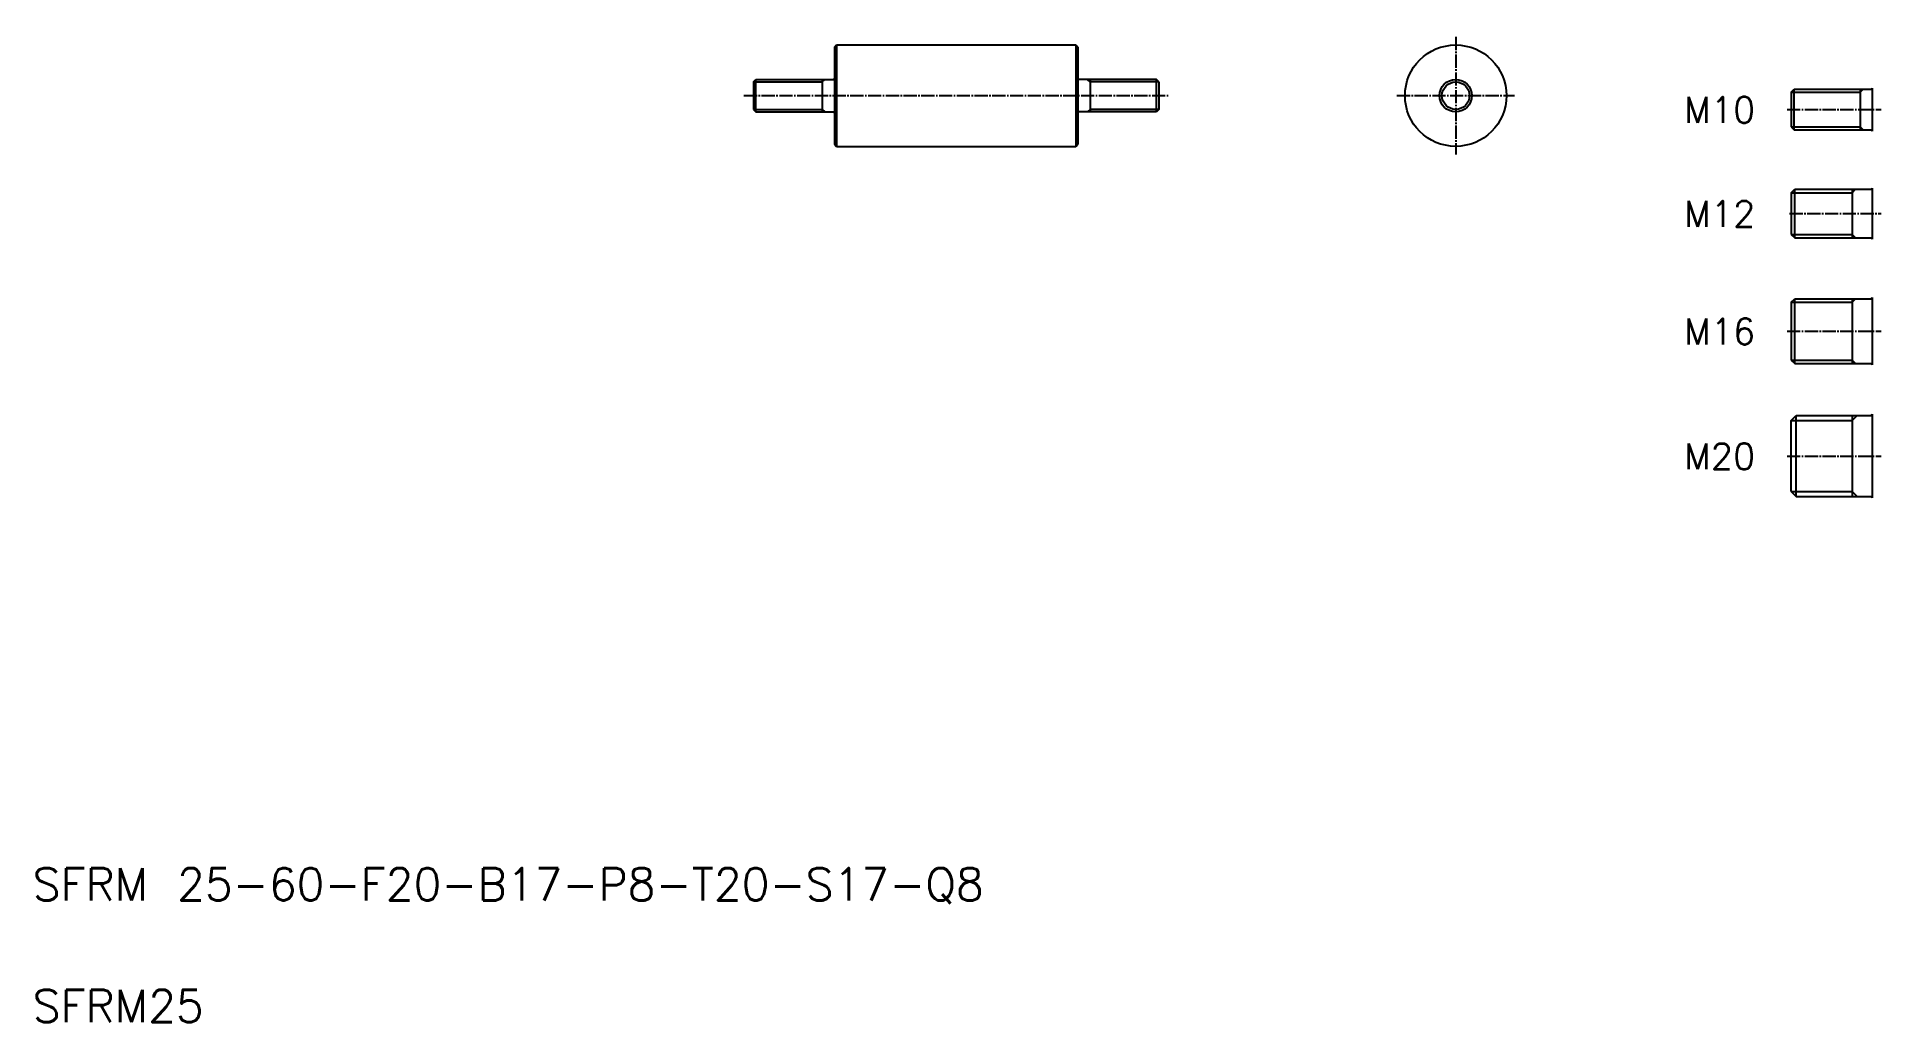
# Model space of a CAD drawing. Extents: x 21 to 476, y 20 to 263.
import ezdxf

# ---------------------------------------------------------------- set-up
doc = ezdxf.new("R2010")
doc.units = 0
doc.header["$LTSCALE"] = 0.25
doc.linetypes.add('CENTER', pattern=[17.5, 13, -1.5, 1.5, -1.5])
doc.layers.get('0').update_dxf_attribs({"linetype": 'CONTINUOUS'})
doc.layers.add('CENTER', color=1, linetype='CENTER')
doc.styles.get("Standard").update_dxf_attribs({"font": 'txt', "bigfont": 'BIGFONT'})

msp = doc.modelspace()

# ---------------------------------------------------------------- linework, layer by layer
at = {"color": 7, "linetype": 'CONTINUOUS'}
for p, q in [((217.65, 260.46), (218.15, 260.96)), ((217.65, 260.46), (217.65, 236.46)), ((218.15, 260.96), (277.15, 260.96)), ((218.15, 260.96), (218.15, 235.96)), ((277.15, 260.96), (277.15, 235.96)), ((277.15, 260.96), (277.65, 260.46)), ((277.65, 260.46), (277.65, 236.46)), ((197.65, 251.83), (198.28, 252.46)), ((198.28, 252.46), (217.45, 252.46)), ((198.28, 244.46), (198.28, 252.46)), ((297.03, 252.46), (277.85, 252.46)), ((297.03, 244.46), (297.03, 252.46)), ((297.65, 251.83), (297.03, 252.46)), ((453.5, 249.29), (454.25, 250.04)), ((454.25, 240.04), (454.25, 250.04)), ((454.25, 250.04), (473.2, 250.04)), ((197.65, 245.08), (198.28, 244.46)), ((198.28, 244.46), (217.45, 244.46)), ((297.03, 244.46), (277.85, 244.46)), ((297.65, 245.08), (297.03, 244.46)), ((217.65, 236.46), (218.15, 235.96)), ((277.15, 235.96), (277.65, 236.46)), ((453.5, 240.79), (454.25, 240.04)), ((454.25, 240.04), (473.2, 240.04)), ((218.15, 235.96), (277.15, 235.96)), ((453.5, 224.51), (454.38, 225.38)), ((454.38, 225.38), (473.2, 225.38)), ((454.38, 213.38), (454.38, 225.38)), ((453.5, 214.26), (454.38, 213.38)), ((454.38, 213.38), (473.2, 213.38)), ((453.5, 197.5), (454.38, 198.38)), ((454.38, 198.38), (473.2, 198.38)), ((454.38, 182.38), (454.38, 198.38)), ((453.5, 183.25), (454.38, 182.38)), ((454.38, 182.38), (473.2, 182.38)), ((453.5, 168.33), (454.75, 169.58)), ((454.75, 169.58), (473.2, 169.58)), ((454.75, 149.58), (454.75, 169.58)), ((453.5, 150.83), (454.75, 149.58)), ((454.75, 149.58), (473.2, 149.58))]:
    msp.add_line(p, q, dxfattribs=at)
at = {"color": 3, "linetype": 'CONTINUOUS'}
for p, q in [((197.65, 251.83), (214.65, 251.83)), ((214.65, 251.83), (215.28, 252.46)), ((280.65, 251.83), (280.03, 252.46)), ((297.65, 251.83), (280.65, 251.83)), ((453.5, 249.29), (470.5, 249.29)), ((470.5, 249.29), (471.25, 250.04)), ((197.65, 245.08), (214.65, 245.08)), ((214.65, 245.08), (215.28, 244.46)), ((280.65, 245.08), (280.03, 244.46)), ((297.65, 245.08), (280.65, 245.08)), ((453.5, 240.79), (470.5, 240.79)), ((470.5, 240.79), (471.25, 240.04)), ((453.5, 224.51), (468.5, 224.51)), ((468.5, 224.51), (469.38, 225.38)), ((453.5, 214.26), (468.5, 214.26)), ((468.5, 214.26), (469.38, 213.38)), ((453.5, 197.5), (468.5, 197.5)), ((468.5, 197.5), (469.38, 198.38)), ((453.5, 183.25), (468.5, 183.25)), ((468.5, 183.25), (469.38, 182.38)), ((453.5, 168.33), (468.5, 168.33)), ((468.5, 168.33), (469.75, 169.58)), ((453.5, 150.83), (468.5, 150.83)), ((468.5, 150.83), (469.75, 149.58))]:
    msp.add_line(p, q, dxfattribs=at)
for p, q in [((197.65, 251.83), (197.65, 245.08)), ((297.65, 251.83), (297.65, 245.08)), ((453.5, 249.29), (453.5, 240.79)), ((453.5, 224.51), (453.5, 214.26)), ((453.5, 197.5), (453.5, 183.25)), ((468.5, 194.38), (468.5, 194.38)), ((468.5, 190.38), (468.5, 190.38)), ((453.5, 150.83), (453.5, 168.33))]:
    msp.add_line(p, q)
at = {"color": 7}
for p, q in [((214.65, 252.46), (214.65, 244.46)), ((280.65, 252.46), (280.65, 244.46)), ((473.5, 250.34), (473.5, 239.74)), ((470.5, 250.04), (470.5, 240.04)), ((468.5, 225.38), (468.5, 213.38)), ((473.5, 225.68), (473.5, 213.08)), ((468.5, 198.38), (468.5, 182.38)), ((473.5, 198.68), (473.5, 182.08)), ((468.5, 169.58), (468.5, 149.58)), ((473.5, 169.88), (473.5, 149.28))]:
    msp.add_line(p, q, dxfattribs=at)
at = {"color": 7, "linetype": 'CONTINUOUS'}
for radius in [12.5, 4]:
    msp.add_circle((370.8, 248.46), radius, dxfattribs=at)
at = {"color": 3, "linetype": 'CONTINUOUS'}
msp.add_circle((370.8, 248.46), 3.38, dxfattribs=at)
at = {"color": 7, "linetype": 'CONTINUOUS'}
for centre, radius, start, end in [((217.45, 252.66), 0.2, 270, 0), ((277.85, 252.66), 0.2, 180, 270), ((473.2, 250.34), 0.3, 270, 0), ((217.45, 244.26), 0.2, 0, 90), ((277.85, 244.26), 0.2, 90, 180), ((473.2, 239.74), 0.3, 0, 90), ((473.2, 225.68), 0.3, 270, 0), ((473.2, 213.08), 0.3, 0, 90), ((473.2, 198.68), 0.3, 270, 0), ((473.2, 182.08), 0.3, 0, 90), ((473.2, 169.88), 0.3, 270, 0), ((473.2, 149.28), 0.3, 0, 90)]:
    msp.add_arc(centre, radius, start, end, dxfattribs=at)
at = {"layer": 'CENTER', "color": 1, "linetype": 'CENTER'}
for p, q in [((370.8, 262.96), (370.8, 233.96)), ((195.31, 248.46), (300.28, 248.46)), ((356.3, 248.46), (385.3, 248.46)), ((452.49, 245.04), (475.67, 245.04)), ((453.09, 219.38), (475.67, 219.38)), ((452.49, 190.38), (475.67, 190.38)), ((452.49, 159.58), (475.67, 159.58))]:
    msp.add_line(p, q, dxfattribs=at)

# ---------------------------------------------------------------- texts
for s, height, p in [('M10', 6.4, (427.09, 241.78)), ('M12', 6.4, (427.09, 216.12)), ('M16', 6.4, (427.09, 187.12)), ('M20', 6.4, (427.09, 156.32)), ('SFRM 25-60-F20-B17-P8-T20-S17-Q8', 8, (20, 50)), ('SFRM25', 8, (20, 20))]:
    msp.add_text(s, height=height).set_placement(p)

doc.saveas('drawing.dxf')
